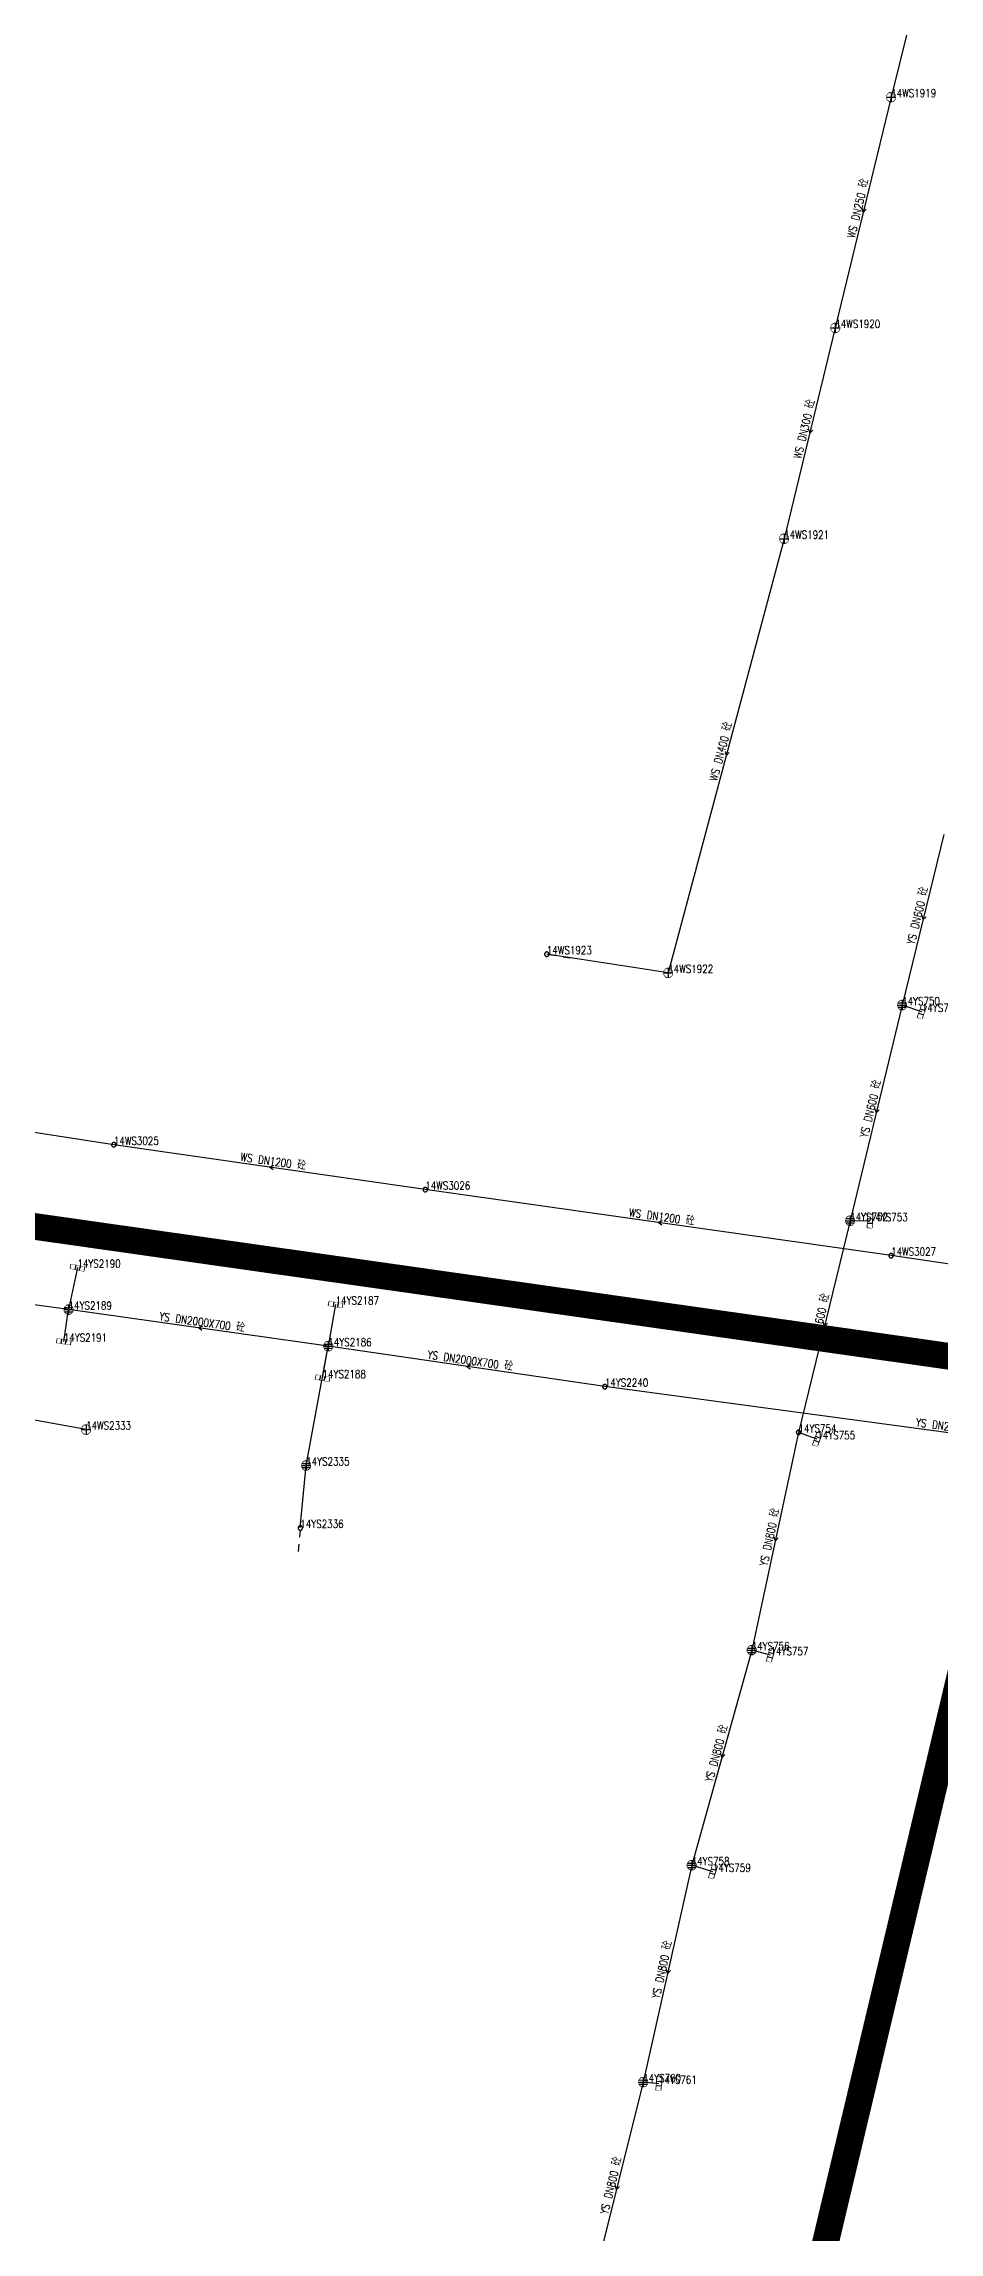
# Model space of a CAD drawing. Extents: x 78813 to 99477, y 2421021 to 2448125.
# Drawn here: x 83811.4 to 83912.1, y 2435681.2 to 2435927.3 of the extents above; entities that cross this region are included whole.
import ezdxf
from ezdxf.enums import TextEntityAlignment as Align

# ---------------------------------------------------------------- set-up
doc = ezdxf.new("R2010")
doc.units = 0
doc.set_wipeout_variables(frame=1)
doc.layers.get('0').update_dxf_attribs({"linetype": 'CONTINUOUS'})
for name, color, linetype in [('DX_WS', 16, 'CONTINUOUS'), ('DX_YS', 42, 'CONTINUOUS'), ('道路', 5, 'CONTINUOUS')]:
    doc.layers.add(name, color=color, linetype=linetype)
doc.layers.add('WSLINE', color=7, linetype='CONTINUOUS', true_color=0x7f0000)
doc.layers.add('YSLINE', color=7, linetype='CONTINUOUS', true_color=0xcc9900)
doc.styles.add('CcNameZT', font='txt.SHX', dxfattribs={"width": 0.8, "bigfont": 'HZTXT.SHX'})
doc.styles.get("Standard").update_dxf_attribs({"font": 'txt.shx', "bigfont": 'hztxt.shx'})

# ---------------------------------------------------------------- blocks, each defined once
blk = doc.blocks.new('PS污水井')
blk.add_lwpolyline([(1, 0), (1, 0.07), (0.99, 0.14), (0.98, 0.21), (0.96, 0.28), (0.94, 0.34), (0.91, 0.41), (0.88, 0.47), (0.85, 0.53), (0.81, 0.59), (0.77, 0.64), (0.72, 0.69), (0.67, 0.74), (0.62, 0.79), (0.56, 0.83), (0.5, 0.87), (0.44, 0.9), (0.37, 0.93), (0.31, 0.95), (0.24, 0.97), (0.17, 0.98), (0.1, 0.99), (0.03, 1), (-0.03, 1), (-0.1, 0.99), (-0.17, 0.98), (-0.24, 0.97), (-0.31, 0.95), (-0.37, 0.93), (-0.44, 0.9), (-0.5, 0.87), (-0.56, 0.83), (-0.62, 0.79), (-0.67, 0.74), (-0.72, 0.69), (-0.77, 0.64), (-0.81, 0.59), (-0.85, 0.53), (-0.88, 0.47), (-0.91, 0.41), (-0.94, 0.34), (-0.96, 0.28), (-0.98, 0.21), (-0.99, 0.14), (-1, 0.07), (-1, 0), (-1, -0.07), (-0.99, -0.14), (-0.98, -0.21), (-0.96, -0.28), (-0.94, -0.34), (-0.91, -0.41), (-0.88, -0.47), (-0.85, -0.53), (-0.81, -0.59), (-0.77, -0.64), (-0.72, -0.69), (-0.67, -0.74), (-0.62, -0.79), (-0.56, -0.83), (-0.5, -0.87), (-0.44, -0.9), (-0.37, -0.93), (-0.31, -0.95), (-0.24, -0.97), (-0.17, -0.98), (-0.1, -0.99), (-0.03, -1), (0.03, -1), (0.1, -0.99), (0.17, -0.98), (0.24, -0.97), (0.31, -0.95), (0.37, -0.93), (0.44, -0.9), (0.5, -0.87), (0.56, -0.83), (0.62, -0.79), (0.67, -0.74), (0.72, -0.69), (0.77, -0.64), (0.81, -0.59), (0.85, -0.53), (0.88, -0.47), (0.91, -0.41), (0.94, -0.34), (0.96, -0.28), (0.98, -0.21), (0.99, -0.14), (1, 0)], close=True)
blk.add_wipeout([(1, 0), (1, 0.07), (0.99, 0.14), (0.98, 0.21), (0.96, 0.28), (0.94, 0.34), (0.91, 0.41), (0.88, 0.47), (0.85, 0.53), (0.81, 0.59), (0.77, 0.64), (0.72, 0.69), (0.67, 0.74), (0.62, 0.79), (0.56, 0.83), (0.5, 0.87), (0.44, 0.9), (0.37, 0.93), (0.31, 0.95), (0.24, 0.97), (0.17, 0.98), (0.1, 0.99), (0.03, 1), (-0.03, 1), (-0.1, 0.99), (-0.17, 0.98), (-0.24, 0.97), (-0.31, 0.95), (-0.37, 0.93), (-0.44, 0.9), (-0.5, 0.87), (-0.56, 0.83), (-0.62, 0.79), (-0.67, 0.74), (-0.72, 0.69), (-0.77, 0.64), (-0.81, 0.59), (-0.85, 0.53), (-0.88, 0.47), (-0.91, 0.41), (-0.94, 0.34), (-0.96, 0.28), (-0.98, 0.21), (-0.99, 0.14), (-1, 0.07), (-1, 0), (-1, -0.07), (-0.99, -0.14), (-0.98, -0.21), (-0.96, -0.28), (-0.94, -0.34), (-0.91, -0.41), (-0.88, -0.47), (-0.85, -0.53), (-0.81, -0.59), (-0.77, -0.64), (-0.72, -0.69), (-0.67, -0.74), (-0.62, -0.79), (-0.56, -0.83), (-0.5, -0.87), (-0.44, -0.9), (-0.37, -0.93), (-0.31, -0.95), (-0.24, -0.97), (-0.17, -0.98), (-0.1, -0.99), (-0.03, -1), (0.03, -1), (0.1, -0.99), (0.17, -0.98), (0.24, -0.97), (0.31, -0.95), (0.37, -0.93), (0.44, -0.9), (0.5, -0.87), (0.56, -0.83), (0.62, -0.79), (0.67, -0.74), (0.72, -0.69), (0.77, -0.64), (0.81, -0.59), (0.85, -0.53), (0.88, -0.47), (0.91, -0.41), (0.94, -0.34), (0.96, -0.28), (0.98, -0.21), (0.99, -0.14)])
for p, q in [((-1, 0), (0, 0)), ((0, 1), (0, 0)), ((0, 0), (0, -1)), ((0, 0), (1, 0))]:
    blk.add_line(p, q)
blk = doc.blocks.new('GC546')
at = {"color": 0}
for p in [(0.866, 0.5), (0.866, -0.5)]:
    blk.add_line(p, (0, 0), dxfattribs=at)
blk = doc.blocks.new('PS非普查')
blk.add_lwpolyline([(3.7, 0), (5.3, 0)])
blk.add_wipeout([(0.5, 0), (0.5, 0.03), (0.5, 0.07), (0.49, 0.1), (0.48, 0.14), (0.47, 0.17), (0.46, 0.2), (0.44, 0.23), (0.42, 0.26), (0.4, 0.29), (0.38, 0.32), (0.36, 0.35), (0.33, 0.37), (0.31, 0.39), (0.28, 0.41), (0.25, 0.43), (0.22, 0.45), (0.19, 0.46), (0.15, 0.48), (0.12, 0.49), (0.09, 0.49), (0.05, 0.5), (0.02, 0.5), (-0.02, 0.5), (-0.05, 0.5), (-0.09, 0.49), (-0.12, 0.49), (-0.15, 0.48), (-0.19, 0.46), (-0.22, 0.45), (-0.25, 0.43), (-0.28, 0.41), (-0.31, 0.39), (-0.33, 0.37), (-0.36, 0.35), (-0.38, 0.32), (-0.4, 0.29), (-0.42, 0.26), (-0.44, 0.23), (-0.46, 0.2), (-0.47, 0.17), (-0.48, 0.14), (-0.49, 0.1), (-0.5, 0.07), (-0.5, 0.03), (-0.5, 0), (-0.5, -0.03), (-0.5, -0.07), (-0.49, -0.1), (-0.48, -0.14), (-0.47, -0.17), (-0.46, -0.2), (-0.44, -0.23), (-0.42, -0.26), (-0.4, -0.29), (-0.38, -0.32), (-0.36, -0.35), (-0.33, -0.37), (-0.31, -0.39), (-0.28, -0.41), (-0.25, -0.43), (-0.22, -0.45), (-0.19, -0.46), (-0.15, -0.48), (-0.12, -0.49), (-0.09, -0.49), (-0.05, -0.5), (-0.02, -0.5), (0.02, -0.5), (0.05, -0.5), (0.09, -0.49), (0.12, -0.49), (0.15, -0.48), (0.19, -0.46), (0.22, -0.45), (0.25, -0.43), (0.28, -0.41), (0.31, -0.39), (0.33, -0.37), (0.36, -0.35), (0.38, -0.32), (0.4, -0.29), (0.42, -0.26), (0.44, -0.23), (0.46, -0.2), (0.47, -0.17), (0.48, -0.14), (0.49, -0.1), (0.5, -0.07)])
blk.add_line((0.5, 0), (2.1, 0))
blk.add_lwpolyline([(0.5, 0), (0.5, 0.03), (0.5, 0.07), (0.49, 0.1), (0.48, 0.14), (0.47, 0.17), (0.46, 0.2), (0.44, 0.23), (0.42, 0.26), (0.4, 0.29), (0.38, 0.32), (0.36, 0.35), (0.33, 0.37), (0.31, 0.39), (0.28, 0.41), (0.25, 0.43), (0.22, 0.45), (0.19, 0.46), (0.15, 0.48), (0.12, 0.49), (0.09, 0.49), (0.05, 0.5), (0.02, 0.5), (-0.02, 0.5), (-0.05, 0.5), (-0.09, 0.49), (-0.12, 0.49), (-0.15, 0.48), (-0.19, 0.46), (-0.22, 0.45), (-0.25, 0.43), (-0.28, 0.41), (-0.31, 0.39), (-0.33, 0.37), (-0.36, 0.35), (-0.38, 0.32), (-0.4, 0.29), (-0.42, 0.26), (-0.44, 0.23), (-0.46, 0.2), (-0.47, 0.17), (-0.48, 0.14), (-0.49, 0.1), (-0.5, 0.07), (-0.5, 0.03), (-0.5, 0), (-0.5, -0.03), (-0.5, -0.07), (-0.49, -0.1), (-0.48, -0.14), (-0.47, -0.17), (-0.46, -0.2), (-0.44, -0.23), (-0.42, -0.26), (-0.4, -0.29), (-0.38, -0.32), (-0.36, -0.35), (-0.33, -0.37), (-0.31, -0.39), (-0.28, -0.41), (-0.25, -0.43), (-0.22, -0.45), (-0.19, -0.46), (-0.15, -0.48), (-0.12, -0.49), (-0.09, -0.49), (-0.05, -0.5), (-0.02, -0.5), (0.02, -0.5), (0.05, -0.5), (0.09, -0.49), (0.12, -0.49), (0.15, -0.48), (0.19, -0.46), (0.22, -0.45), (0.25, -0.43), (0.28, -0.41), (0.31, -0.39), (0.33, -0.37), (0.36, -0.35), (0.38, -0.32), (0.4, -0.29), (0.42, -0.26), (0.44, -0.23), (0.46, -0.2), (0.47, -0.17), (0.48, -0.14), (0.49, -0.1), (0.5, -0.07), (0.5, 0)], close=True)
blk = doc.blocks.new('PS管线点')
blk.add_wipeout([(0.5, 0), (0.5, 0.03), (0.5, 0.07), (0.49, 0.1), (0.48, 0.14), (0.47, 0.17), (0.46, 0.2), (0.44, 0.23), (0.42, 0.26), (0.4, 0.29), (0.38, 0.32), (0.36, 0.35), (0.33, 0.37), (0.31, 0.39), (0.28, 0.41), (0.25, 0.43), (0.22, 0.45), (0.19, 0.46), (0.15, 0.48), (0.12, 0.49), (0.09, 0.49), (0.05, 0.5), (0.02, 0.5), (-0.02, 0.5), (-0.05, 0.5), (-0.09, 0.49), (-0.12, 0.49), (-0.15, 0.48), (-0.19, 0.46), (-0.22, 0.45), (-0.25, 0.43), (-0.28, 0.41), (-0.31, 0.39), (-0.33, 0.37), (-0.36, 0.35), (-0.38, 0.32), (-0.4, 0.29), (-0.42, 0.26), (-0.44, 0.23), (-0.46, 0.2), (-0.47, 0.17), (-0.48, 0.14), (-0.49, 0.1), (-0.5, 0.07), (-0.5, 0.03), (-0.5, 0), (-0.5, -0.03), (-0.5, -0.07), (-0.49, -0.1), (-0.48, -0.14), (-0.47, -0.17), (-0.46, -0.2), (-0.44, -0.23), (-0.42, -0.26), (-0.4, -0.29), (-0.38, -0.32), (-0.36, -0.35), (-0.33, -0.37), (-0.31, -0.39), (-0.28, -0.41), (-0.25, -0.43), (-0.22, -0.45), (-0.19, -0.46), (-0.15, -0.48), (-0.12, -0.49), (-0.09, -0.49), (-0.05, -0.5), (-0.02, -0.5), (0.02, -0.5), (0.05, -0.5), (0.09, -0.49), (0.12, -0.49), (0.15, -0.48), (0.19, -0.46), (0.22, -0.45), (0.25, -0.43), (0.28, -0.41), (0.31, -0.39), (0.33, -0.37), (0.36, -0.35), (0.38, -0.32), (0.4, -0.29), (0.42, -0.26), (0.44, -0.23), (0.46, -0.2), (0.47, -0.17), (0.48, -0.14), (0.49, -0.1), (0.5, -0.07)])
blk.add_lwpolyline([(0.5, 0), (0.5, 0.03), (0.5, 0.07), (0.49, 0.1), (0.48, 0.14), (0.47, 0.17), (0.46, 0.2), (0.44, 0.23), (0.42, 0.26), (0.4, 0.29), (0.38, 0.32), (0.36, 0.35), (0.33, 0.37), (0.31, 0.39), (0.28, 0.41), (0.25, 0.43), (0.22, 0.45), (0.19, 0.46), (0.15, 0.48), (0.12, 0.49), (0.09, 0.49), (0.05, 0.5), (0.02, 0.5), (-0.02, 0.5), (-0.05, 0.5), (-0.09, 0.49), (-0.12, 0.49), (-0.15, 0.48), (-0.19, 0.46), (-0.22, 0.45), (-0.25, 0.43), (-0.28, 0.41), (-0.31, 0.39), (-0.33, 0.37), (-0.36, 0.35), (-0.38, 0.32), (-0.4, 0.29), (-0.42, 0.26), (-0.44, 0.23), (-0.46, 0.2), (-0.47, 0.17), (-0.48, 0.14), (-0.49, 0.1), (-0.5, 0.07), (-0.5, 0.03), (-0.5, 0), (-0.5, -0.03), (-0.5, -0.07), (-0.49, -0.1), (-0.48, -0.14), (-0.47, -0.17), (-0.46, -0.2), (-0.44, -0.23), (-0.42, -0.26), (-0.4, -0.29), (-0.38, -0.32), (-0.36, -0.35), (-0.33, -0.37), (-0.31, -0.39), (-0.28, -0.41), (-0.25, -0.43), (-0.22, -0.45), (-0.19, -0.46), (-0.15, -0.48), (-0.12, -0.49), (-0.09, -0.49), (-0.05, -0.5), (-0.02, -0.5), (0.02, -0.5), (0.05, -0.5), (0.09, -0.49), (0.12, -0.49), (0.15, -0.48), (0.19, -0.46), (0.22, -0.45), (0.25, -0.43), (0.28, -0.41), (0.31, -0.39), (0.33, -0.37), (0.36, -0.35), (0.38, -0.32), (0.4, -0.29), (0.42, -0.26), (0.44, -0.23), (0.46, -0.2), (0.47, -0.17), (0.48, -0.14), (0.49, -0.1), (0.5, -0.07), (0.5, 0)], close=True)
blk = doc.blocks.new('PS雨水井')
blk.add_lwpolyline([(1, 0), (1, 0.07), (0.99, 0.14), (0.98, 0.21), (0.96, 0.28), (0.94, 0.34), (0.91, 0.41), (0.88, 0.47), (0.85, 0.53), (0.81, 0.59), (0.77, 0.64), (0.72, 0.69), (0.67, 0.74), (0.62, 0.79), (0.56, 0.83), (0.5, 0.87), (0.44, 0.9), (0.37, 0.93), (0.31, 0.95), (0.24, 0.97), (0.17, 0.98), (0.1, 0.99), (0.03, 1), (-0.03, 1), (-0.1, 0.99), (-0.17, 0.98), (-0.24, 0.97), (-0.31, 0.95), (-0.37, 0.93), (-0.44, 0.9), (-0.5, 0.87), (-0.56, 0.83), (-0.62, 0.79), (-0.67, 0.74), (-0.72, 0.69), (-0.77, 0.64), (-0.81, 0.59), (-0.85, 0.53), (-0.88, 0.47), (-0.91, 0.41), (-0.94, 0.34), (-0.96, 0.28), (-0.98, 0.21), (-0.99, 0.14), (-1, 0.07), (-1, 0), (-1, -0.07), (-0.99, -0.14), (-0.98, -0.21), (-0.96, -0.28), (-0.94, -0.34), (-0.91, -0.41), (-0.88, -0.47), (-0.85, -0.53), (-0.81, -0.59), (-0.77, -0.64), (-0.72, -0.69), (-0.67, -0.74), (-0.62, -0.79), (-0.56, -0.83), (-0.5, -0.87), (-0.44, -0.9), (-0.37, -0.93), (-0.31, -0.95), (-0.24, -0.97), (-0.17, -0.98), (-0.1, -0.99), (-0.03, -1), (0.03, -1), (0.1, -0.99), (0.17, -0.98), (0.24, -0.97), (0.31, -0.95), (0.37, -0.93), (0.44, -0.9), (0.5, -0.87), (0.56, -0.83), (0.62, -0.79), (0.67, -0.74), (0.72, -0.69), (0.77, -0.64), (0.81, -0.59), (0.85, -0.53), (0.88, -0.47), (0.91, -0.41), (0.94, -0.34), (0.96, -0.28), (0.98, -0.21), (0.99, -0.14), (1, 0)], close=True)
blk.add_wipeout([(1, 0), (1, 0.07), (0.99, 0.14), (0.98, 0.21), (0.96, 0.28), (0.94, 0.34), (0.91, 0.41), (0.88, 0.47), (0.85, 0.53), (0.81, 0.59), (0.77, 0.64), (0.72, 0.69), (0.67, 0.74), (0.62, 0.79), (0.56, 0.83), (0.5, 0.87), (0.44, 0.9), (0.37, 0.93), (0.31, 0.95), (0.24, 0.97), (0.17, 0.98), (0.1, 0.99), (0.03, 1), (-0.03, 1), (-0.1, 0.99), (-0.17, 0.98), (-0.24, 0.97), (-0.31, 0.95), (-0.37, 0.93), (-0.44, 0.9), (-0.5, 0.87), (-0.56, 0.83), (-0.62, 0.79), (-0.67, 0.74), (-0.72, 0.69), (-0.77, 0.64), (-0.81, 0.59), (-0.85, 0.53), (-0.88, 0.47), (-0.91, 0.41), (-0.94, 0.34), (-0.96, 0.28), (-0.98, 0.21), (-0.99, 0.14), (-1, 0.07), (-1, 0), (-1, -0.07), (-0.99, -0.14), (-0.98, -0.21), (-0.96, -0.28), (-0.94, -0.34), (-0.91, -0.41), (-0.88, -0.47), (-0.85, -0.53), (-0.81, -0.59), (-0.77, -0.64), (-0.72, -0.69), (-0.67, -0.74), (-0.62, -0.79), (-0.56, -0.83), (-0.5, -0.87), (-0.44, -0.9), (-0.37, -0.93), (-0.31, -0.95), (-0.24, -0.97), (-0.17, -0.98), (-0.1, -0.99), (-0.03, -1), (0.03, -1), (0.1, -0.99), (0.17, -0.98), (0.24, -0.97), (0.31, -0.95), (0.37, -0.93), (0.44, -0.9), (0.5, -0.87), (0.56, -0.83), (0.62, -0.79), (0.67, -0.74), (0.72, -0.69), (0.77, -0.64), (0.81, -0.59), (0.85, -0.53), (0.88, -0.47), (0.91, -0.41), (0.94, -0.34), (0.96, -0.28), (0.98, -0.21), (0.99, -0.14)])
for p, q in [((-1, 0), (0, 0)), ((-0.88, 0.48), (0, 0.47)), ((0, 1), (0, 0)), ((0, 0.47), (0.88, 0.47)), ((0, 0), (0, -1)), ((0, 0), (1, 0)), ((-0.88, -0.48), (0, -0.48)), ((0, -0.48), (0.88, -0.48))]:
    blk.add_line(p, q)
blk = doc.blocks.new('PS雨篦')
blk.add_lwpolyline([(-1.5, 0.5), (0, 0.5), (1.5, 0.5), (1.5, -0.5), (0, -0.5), (-1.5, -0.5)], close=True)
blk.add_wipeout([(-1.5, 0.5), (0, 0.5), (1.5, 0.5), (1.5, -0.5), (0, -0.5), (-1.5, -0.5)])
for p, q in [((-0.51, -0.5), (-0.51, 0.5)), ((0.49, -0.5), (0.49, 0.5))]:
    blk.add_line(p, q)

msp = doc.modelspace()

# ---------------------------------------------------------------- block references
at = {"layer": 'DX_WS', "xscale": 0.5, "yscale": 0.5, "zscale": 0.5}
for name, p in [('PS污水井', (83906.73, 2435921.29, 2.53)), ('PS污水井', (83900.45, 2435895.33, 2.3)), ('PS污水井', (83894.69, 2435871.63, 2.25)), ('PS污水井', (83881.65, 2435822.8, 1.9)), ('PS管线点', (83819.28, 2435803.47, -0.66)), ('PS管线点', (83854.32, 2435798.43, -0.56)), ('PS管线点', (83906.72, 2435791, -0.46)), ('PS污水井', (83816.16, 2435771.44, 0.56))]:
    msp.add_blockref(name, p, dxfattribs=at)
at = {"layer": 'DX_WS', "yscale": 0.5, "zscale": 0.5}
for name, p, xscale, rotation in [('GC546', (83903.59, 2435908.31, 2.42), 0.5000000002055486, 76.39814609333995), ('GC546', (83897.57, 2435883.48, 2.29), 0.4999999999924309, 76.33529489465789), ('GC546', (83888.17, 2435847.22, 2.11), 0.4999999998145412, 75.04733319293109), ('PS非普查', (83867.99, 2435824.9, 1.97), 0.4999999999800792, 351.2566742560794), ('GC546', (83836.8, 2435800.95, -0.61), 0.4999999999991243, 351.8229742443289), ('GC546', (83880.52, 2435794.72, -0.51), 0.5000000000044011, 351.930679715753)]:
    msp.add_blockref(name, p, dxfattribs=dict(at, xscale=xscale, rotation=rotation))
at = {"layer": 'DX_YS', "yscale": 0.5, "zscale": 0.5}
for name, p, xscale, rotation in [('GC546', (83910.31, 2435828.76, 1.79), 0.5000000000519893, 76.25239072387453), ('PS雨篦', (83910.18, 2435818.41, 2.44), 0.5000000002203365, 70.97678770488864), ('GC546', (83905.04, 2435807.05, 1.84), 0.5000000001246235, 76.42779485153387), ('PS雨篦', (83904.34, 2435794.88, 2.37), 0.5000000000036663, 88.66419700361283), ('PS雨篦', (83815.18, 2435789.65, 2.14), 0.5000000000047854, 168.2118166985077), ('PS雨篦', (83844.23, 2435785.5, 2.02), 0.4999999999968142, 170.1109199603374), ('PS雨篦', (83813.65, 2435781.33, 2.16), 0.4999999999793593, 351.4381063895233), ('GC546', (83828.8, 2435782.88, 1.53), 0.5000000000077546, 351.9970438050315), ('GC546', (83899.21, 2435783.03, 1.87), 0.5000000002089485, 76.3064536337742), ('PS雨篦', (83842.76, 2435777.22, 1.93), 0.4999999999781655, 349.8351551734315), ('GC546', (83858.97, 2435778.55, 1.56), 0.5000000000014256, 351.6853874088198), ('PS雨篦', (83898.42, 2435770.35, 2.36), 0.5000000001600616, 69.63790392751436), ('PS非普查', (83840.26, 2435760.38, 1.74), 0.5000000000359117, 264.590854476017), ('GC546', (83893.68, 2435758.88, 1.87), 0.4999999997848935, 77.86579567026067), ('PS雨篦', (83893.16, 2435746.06, 2.47), 0.4999999998010641, 74.81128328226403), ('GC546', (83887.67, 2435734.54, 1.84), 0.4999999998570472, 74.4127587638005), ('PS雨篦', (83886.68, 2435721.71, 2.38), 0.5000000000186738, 72.88546477471697), ('GC546', (83881.56, 2435710.25, 1.79), 0.5000000000814211, 77.3707267098833), ('PS雨篦', (83880.61, 2435697.87, 2.35), 0.5000000000568307, 84.09825172714268), ('GC546', (83875.81, 2435685.95, 1.78), 0.4999999998038744, 76.00606752160442)]:
    msp.add_blockref(name, p, dxfattribs=dict(at, xscale=xscale, rotation=rotation))
at = {"layer": 'DX_YS', "xscale": 0.5, "yscale": 0.5, "zscale": 0.5}
for name, p in [('PS雨水井', (83907.96, 2435819.18, 1.8)), ('PS雨水井', (83902.11, 2435794.93, 1.86)), ('PS雨水井', (83814.19, 2435784.93, 1.47)), ('PS雨水井', (83843.41, 2435780.82, 1.59)), ('PS管线点', (83874.52, 2435776.27, 1.52)), ('PS管线点', (83896.31, 2435771.13, 1.87)), ('PS雨水井', (83840.92, 2435767.4, 1.58)), ('PS雨水井', (83884.29, 2435722.44, 1.8))]:
    msp.add_blockref(name, p, dxfattribs=at)

# ---------------------------------------------------------------- texts
at = {"layer": 'DX_WS', "style": 'CcNameZT', "width": 0.8}
for s, rotation, p in [(' WS DN250 砼', 76.3981, (83903.35, 2435908.37, 2.53)), (' WS DN300 砼', 76.3353, (83897.33, 2435883.54, 2.3)), (' WS DN400 砼', 75.0473, (83887.93, 2435847.28, 2.25)), (' WS DN1200 砼', 351.823, (83836.83, 2435801.2, -0.56)), (' WS DN1200 砼', 351.9307, (83880.55, 2435794.96, -0.46))]:
    msp.add_text(s, height=0.9, rotation=rotation, dxfattribs=at).set_placement(p, align=Align.CENTER)
at = {"layer": 'DX_YS', "style": 'CcNameZT', "width": 0.8}
for s, rotation, p in [(' YS DN600 砼', 76.2524, (83910.07, 2435828.82, 1.78)), (' YS DN600 砼', 76.4278, (83904.79, 2435807.11, 1.8)), (' YS DN600 砼', 76.3065, (83898.97, 2435783.09, 1.86)), (' YS DN2000X700 砼', 351.997, (83828.84, 2435783.12, 1.59)), (' YS DN2000X700 砼', 351.6854, (83859, 2435778.8, 1.52)), (' YS DN2000X700 砼', 352.3359, (83913.97, 2435771.22, 1.51)), (' YS DN800 砼', 77.8658, (83893.43, 2435758.94, 1.87)), (' YS DN800 砼', 74.4128, (83887.43, 2435734.61, 1.87)), (' YS DN800 砼', 77.3707, (83881.32, 2435710.3, 1.8)), (' YS DN800 砼', 76.0061, (83875.57, 2435686.01, 1.78))]:
    msp.add_text(s, height=0.9, rotation=rotation, dxfattribs=at).set_placement(p, align=Align.CENTER)

# ---------------------------------------------------------------- next in the draw order: linework, layer by layer
at = {"layer": 'WSLINE'}
for p, q in [((83910.99, 2435938.6, 2.8), (83906.73, 2435921.29, 2.61)), ((83906.73, 2435921.29, 2.53), (83900.45, 2435895.33, 2.31)), ((83900.45, 2435895.33, 2.3), (83894.69, 2435871.63, 2.27)), ((83894.69, 2435871.63, 2.25), (83881.65, 2435822.8, 1.96)), ((83881.65, 2435822.8, 1.9), (83867.99, 2435824.9, 1.97)), ((83819.28, 2435803.47, -0.66), (83784.92, 2435808.8, -0.57)), ((83854.32, 2435798.43, -0.56), (83819.28, 2435803.47, -0.66)), ((83906.72, 2435791, -0.46), (83854.32, 2435798.43, -0.56)), ((83962.38, 2435782.87, -0.46), (83906.72, 2435791, -0.46)), ((83816.16, 2435771.44, 0.56), (83786.28, 2435776.82, 0.59))]:
    msp.add_line(p, q, dxfattribs=at)
at = {"layer": 'YSLINE'}
for p, q in [((83912.65, 2435838.35, 1.78), (83907.96, 2435819.18, 1.8)), ((83907.96, 2435819.18, 1.8), (83902.11, 2435794.93, 1.88)), ((83910.18, 2435818.41, 2.44), (83907.96, 2435819.18, 2.05)), ((83902.11, 2435794.93, 1.86), (83896.31, 2435771.13, 1.88)), ((83904.34, 2435794.88, 2.37), (83902.11, 2435794.93, 2.28)), ((83814.19, 2435784.93, 1.47), (83784.47, 2435789.03, 1.47)), ((83815.18, 2435789.65, 2.14), (83814.19, 2435784.93, 1.89)), ((83813.65, 2435781.33, 2.16), (83814.19, 2435784.93, 2.17)), ((83843.41, 2435780.82, 1.59), (83814.19, 2435784.93, 1.48)), ((83844.23, 2435785.5, 2.02), (83843.41, 2435780.82, 1.99)), ((83840.92, 2435767.4, 1.58), (83843.41, 2435780.82, 1.62)), ((83842.76, 2435777.22, 1.93), (83843.41, 2435780.82, 2)), ((83874.52, 2435776.27, 1.52), (83843.41, 2435780.82, 1.6)), ((83953.35, 2435765.67, 1.51), (83874.52, 2435776.27, 1.52)), ((83898.42, 2435770.35, 2.36), (83896.31, 2435771.13, 2.26)), ((83840.26, 2435760.38, 1.74), (83840.92, 2435767.4, 1.58)), ((83886.68, 2435721.71, 2.38), (83884.29, 2435722.44, 2.28))]:
    msp.add_line(p, q, dxfattribs=at)

# ---------------------------------------------------------------- next in the draw order: block references
at = {"layer": 'DX_YS', "xscale": 0.5, "yscale": 0.5, "zscale": 0.5}
for p in [(83891.04, 2435746.63, 1.87), (83878.83, 2435698.06, 1.78)]:
    msp.add_blockref('PS雨水井', p, dxfattribs=at)

# ---------------------------------------------------------------- next in the draw order: texts
at = {"layer": 'DX_WS', "width": 0.8}
for s, p in [('14WS1919', (83906.73, 2435921.29, 2.53)), ('14WS1920', (83900.45, 2435895.33, 2.3)), ('14WS1921', (83894.69, 2435871.63, 2.25)), ('14WS1923', (83867.99, 2435824.9, 1.97)), ('14WS1922', (83881.65, 2435822.8, 1.9)), ('14WS3025', (83819.28, 2435803.47, -0.66)), ('14WS3026', (83854.32, 2435798.43, -0.56)), ('14WS3027', (83906.72, 2435791, -0.46)), ('14WS2333', (83816.16, 2435771.44, 0.56))]:
    msp.add_text(s, height=0.9, dxfattribs=at).set_placement(p)
at = {"layer": 'DX_YS', "width": 0.8}
for s, p in [('14YS750', (83907.96, 2435819.18, 1.8)), ('14YS751', (83910.18, 2435818.41, 2.44)), ('14YS752', (83902.11, 2435794.93, 1.86)), ('14YS753', (83904.34, 2435794.88, 2.37)), ('14YS2190', (83815.18, 2435789.65, 2.14)), ('14YS2189', (83814.19, 2435784.93, 1.47)), ('14YS2187', (83844.23, 2435785.5, 2.02)), ('14YS2191', (83813.65, 2435781.33, 2.16)), ('14YS2186', (83843.41, 2435780.82, 1.59)), ('14YS2188', (83842.76, 2435777.22, 1.93)), ('14YS2240', (83874.52, 2435776.27, 1.52)), ('14YS754', (83896.31, 2435771.13, 1.87)), ('14YS755', (83898.42, 2435770.35, 2.36)), ('14YS2335', (83840.92, 2435767.4, 1.58)), ('14YS2336', (83840.26, 2435760.38, 1.74)), ('14YS757', (83893.16, 2435746.06, 2.47)), ('14YS758', (83884.29, 2435722.44, 1.8)), ('14YS759', (83886.68, 2435721.71, 2.38)), ('14YS761', (83880.61, 2435697.87, 2.35))]:
    msp.add_text(s, height=0.9, dxfattribs=at).set_placement(p)

# ---------------------------------------------------------------- next in the draw order: linework, layer by layer
at = {"layer": 'YSLINE'}
for p, q in [((83896.31, 2435771.13, 1.87), (83891.04, 2435746.63, 1.88)), ((83891.04, 2435746.63, 1.87), (83884.29, 2435722.44, 1.81)), ((83893.16, 2435746.06, 2.47), (83891.04, 2435746.63, 2.32)), ((83884.29, 2435722.44, 1.8), (83878.83, 2435698.06, 1.78)), ((83878.83, 2435698.06, 1.78), (83872.79, 2435673.84, 1.77)), ((83880.61, 2435697.87, 2.35), (83878.83, 2435698.06, 2.33))]:
    msp.add_line(p, q, dxfattribs=at)
at = {"layer": '道路', "const_width": 3, "flags": 128}
for points in [[(83418.46, 2432865.07), (83441.04, 2433213.59), (83473.57, 2433610.88), (83496.48, 2433845.36), (83522.69, 2434043.71), (83551.59, 2434225.41), (83632.54, 2434592.44), (83704.48, 2434885.07), (83814.73, 2435350.43), (83853.16, 2435485.68), (83922.04, 2435775.53), (84014.38, 2436152.15), (84026.75, 2436212.72), (84117.9, 2436534.7), (84191.62, 2436733.72), (84286.43, 2436958.63), (84364.79, 2437129.17), (84510.06, 2437396.11), (84629.95, 2437590.16), (84907.59, 2437968.04), (85036.71, 2438125.29), (85280.2, 2438417.61)], [(83924.32, 2435778.11), (83323.95, 2435863.33), (83262.08, 2435597.74), (83121.48, 2434995.42), (83051.94, 2434701.93), (82944.05, 2434162.52), (82588.48, 2433882.25)]]:
    msp.add_lwpolyline(points, dxfattribs=at)

# ---------------------------------------------------------------- next in the draw order: texts
at = {"layer": 'DX_YS', "width": 0.8}
for s, p in [('14YS756', (83891.04, 2435746.63, 1.87)), ('14YS760', (83878.83, 2435698.06, 1.78))]:
    msp.add_text(s, height=0.9, dxfattribs=at).set_placement(p)

doc.saveas('drawing.dxf')
